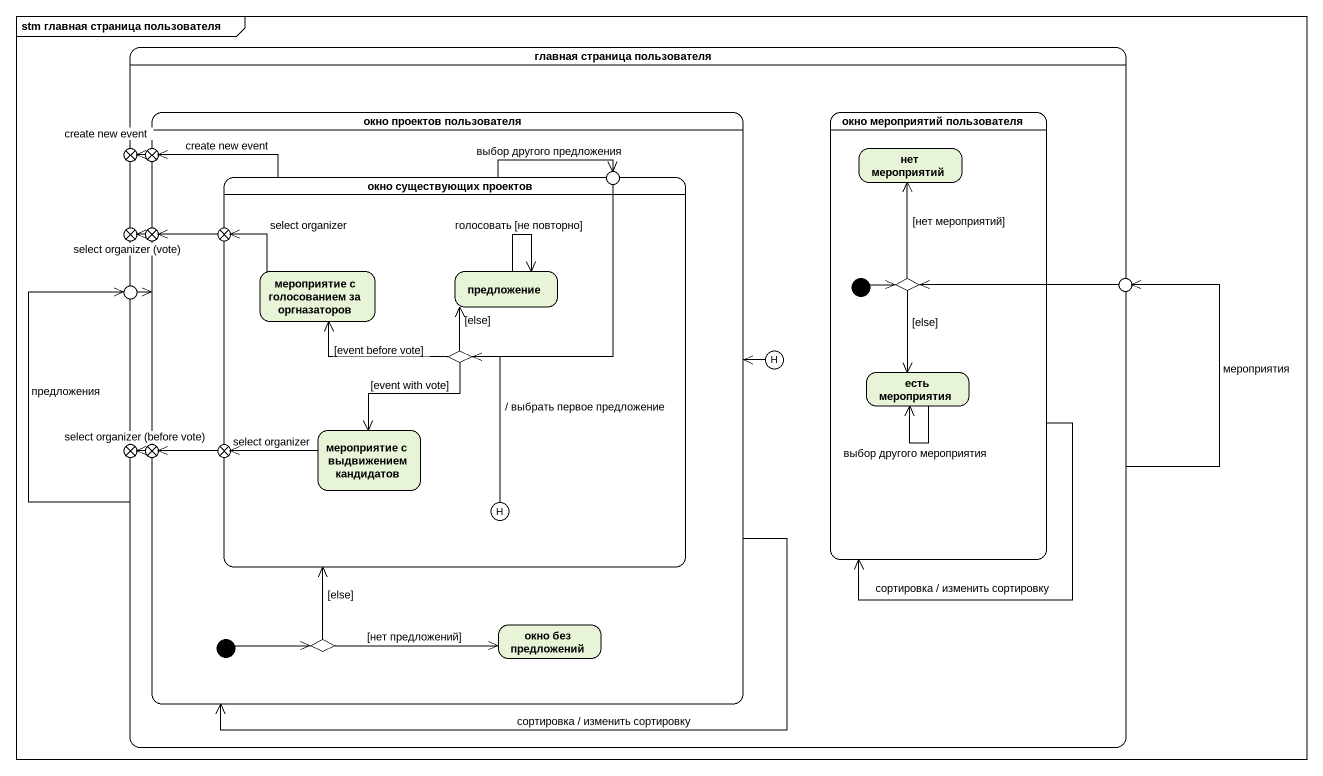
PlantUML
@startuml
mainframe stm главная страница пользователя
hide empty description
state "главная страница пользователя" as главная_страница {
  state "окно проектов пользователя" as окно_проектов_пользователя {
    state "окно существующих проектов" as окно_существующих_проектов {
      state "мероприятие с голосованием за оргназаторов" as мероприятие_с_голосованием
      state предложение
      state choice2 <<choice>>
      state "мероприятие с выдвижением кандидатов" as мероприятие_с_выдвижением
      state history2 <<history>>
    }
    state entry1 <<entryPoint>>
    state exit3 <<exitPoint>>
    state exit5 <<exitPoint>>
    state choice3 <<choice>>
    state "окно без предложений" as окно_без_предложений
    [*] -right-> choice3
  }
  state "окно мероприятий пользователя" as окно_мероприятий {
    state "нет мероприятий" as нет_мероприятий
    state choice1 <<choice>>
    state "есть мероприятия" as есть_мероприятия
    [*] -right-> choice1
  }
  state exit1 <<exitPoint>>
  state exit2 <<exitPoint>>
  state history1 <<history>>
  state exit4 <<exitPoint>>
}
state "create new event" as create_new_event <<choice>>
state "select organizer (vote)" as select_organizer_vote <<choice>>
state entry2 <<choice>>
state entry3 <<choice>>
state "select organizer (before vote)" as select_organizer_before_vote <<choice>>
главная_страница -right-> entry2 : мероприятия
главная_страница -left-> entry3 : предложения
окно_проектов_пользователя --> окно_проектов_пользователя : сортировка / изменить сортировку
окно_мероприятий --> окно_мероприятий : сортировка / изменить сортировку
exit1 -left-> create_new_event
окно_существующих_проектов -up-> exit1 : create new event
окно_существующих_проектов -up-> entry1 : выбор другого предложения
entry1 --> choice2
exit2 -left-> select_organizer_vote
exit3 -left-> exit2
мероприятие_с_голосованием -up-> exit3 : select organizer
предложение --> предложение : голосовать [не повторно]
choice1 -up-> нет_мероприятий : [нет мероприятий]
choice1 --> есть_мероприятия : [else]
entry2 -left-> choice1
entry3 -right-> окно_проектов_пользователя
choice2 -left-> мероприятие_с_голосованием : [event before vote]
choice2 -up-> предложение : [else]
choice2 --> мероприятие_с_выдвижением : [event with vote]
history1 -left-> окно_проектов_пользователя
есть_мероприятия --> есть_мероприятия : выбор другого мероприятия
exit4 -left-> select_organizer_before_vote
exit5 -left-> exit4
мероприятие_с_выдвижением -left-> exit5 : select organizer
history2 -up-> choice2 : / выбрать первое предложение
choice3 -up-> окно_существующих_проектов : [else]
choice3 -right-> окно_без_предложений : [нет предложений]
@enduml
